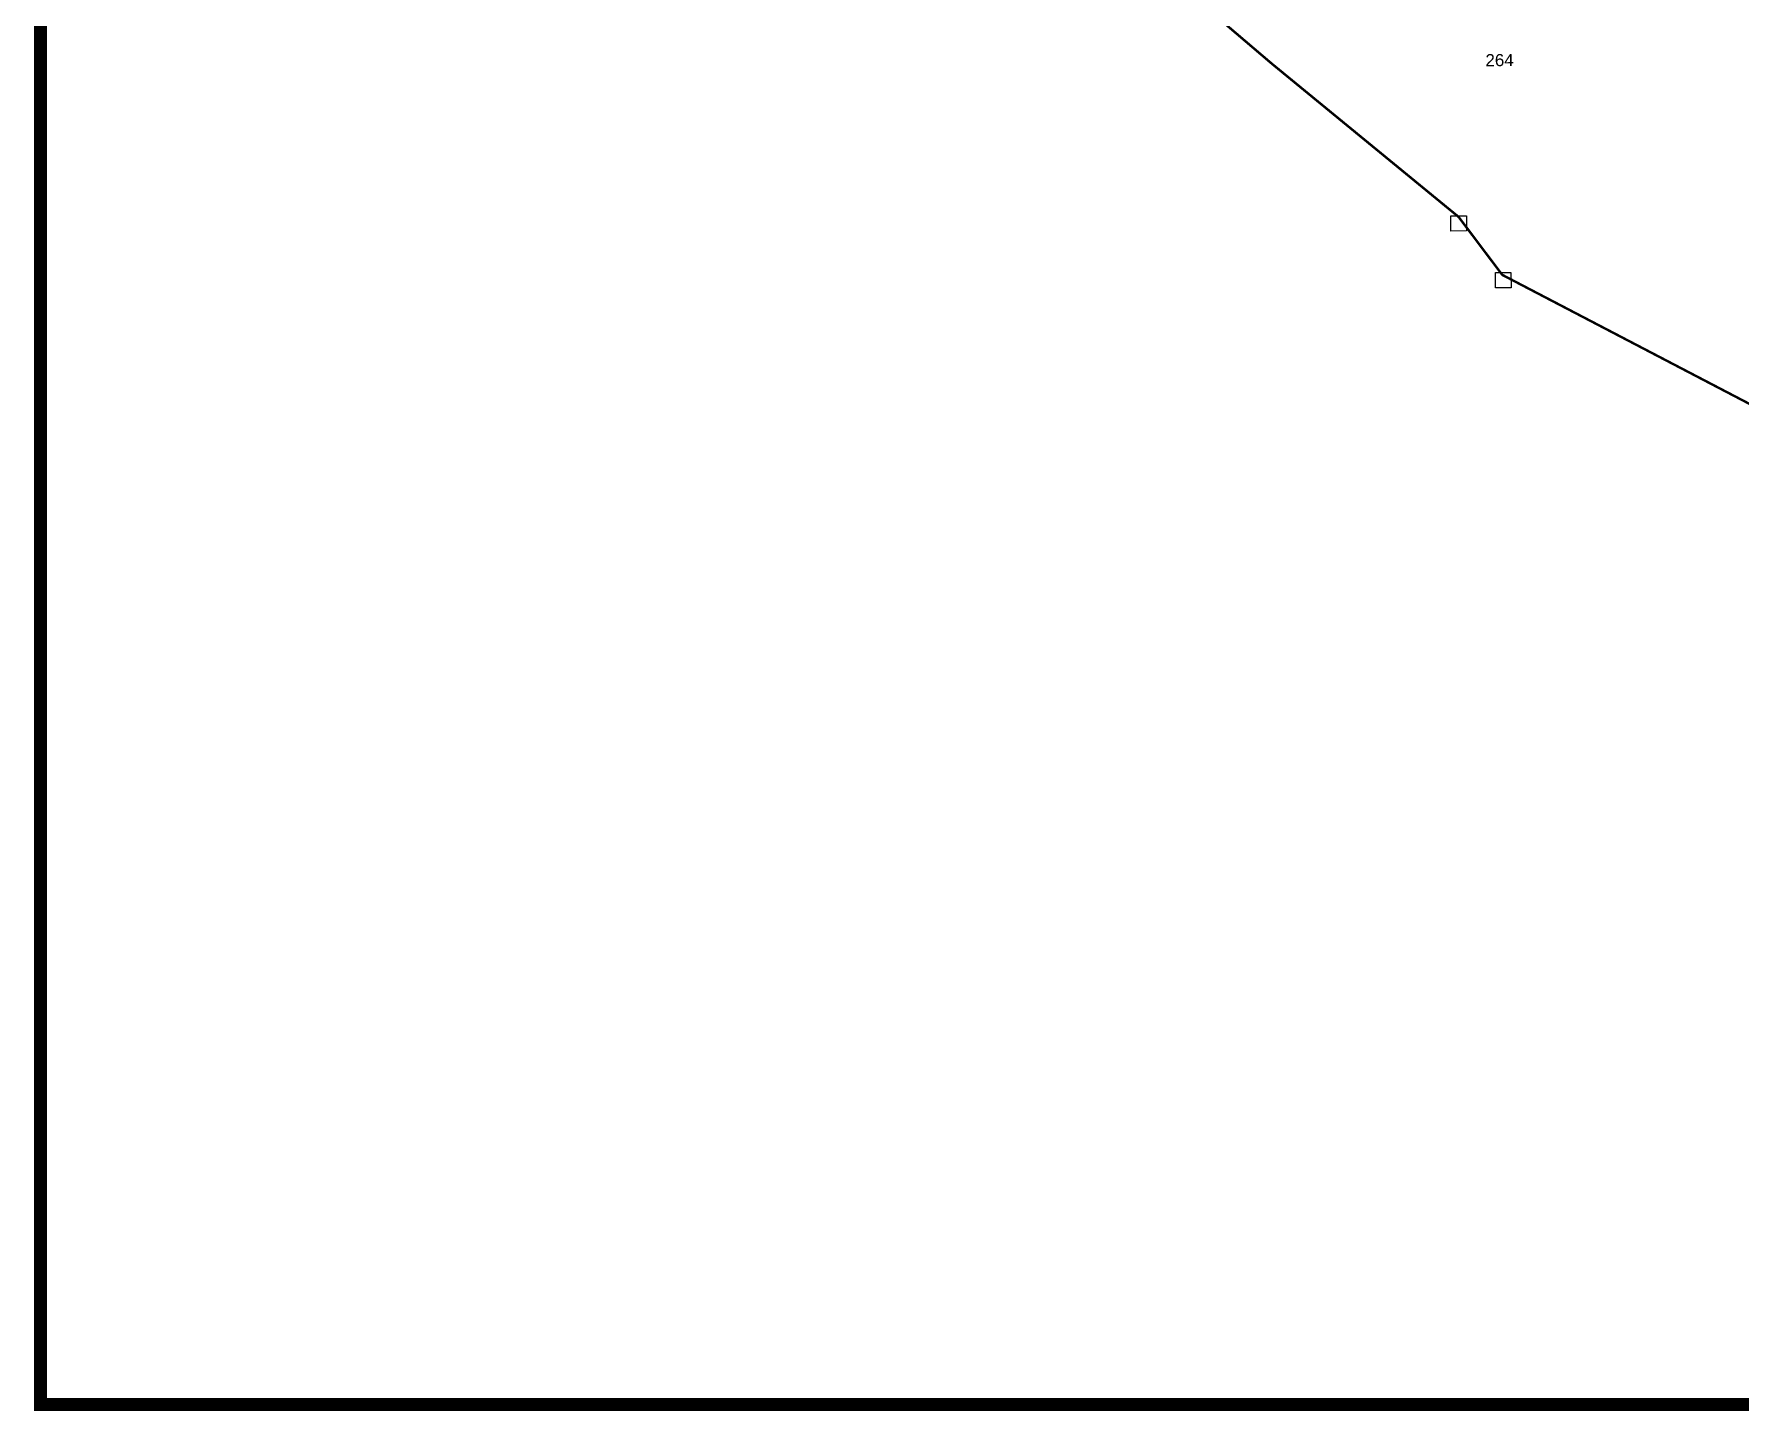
# Model space of a CAD drawing. Header units: inches. Extents: x 177226 to 184368, y 1611776 to 1619278.
# Drawn here: x 177226 to 179341, y 1611776 to 1613481 of the extents above; entities that cross this region are included whole.
import ezdxf
from ezdxf.enums import TextEntityAlignment as Align

# ---------------------------------------------------------------- set-up
doc = ezdxf.new("R2010")
doc.units = ezdxf.units.IN
doc.header["$MEASUREMENT"] = 0
for name, color, linetype in [('PAPER SIZE', 5, 'Continuous'), ('PLOT NO', 7, 'Continuous'), ('STREAM', 4, 'Continuous'), ('VILLAGE BOUNDARY', 5, 'Continuous'), ('VILLAGE BOUNDARY STONES', 1, 'Continuous')]:
    doc.layers.add(name, color=color, linetype=linetype)
doc.styles.get("Standard").update_dxf_attribs({"font": 'arial.ttf'})

msp = doc.modelspace()

# ---------------------------------------------------------------- linework, layer by layer
at = {"layer": 'PAPER SIZE', "color": 5, "const_width": 16}
msp.add_lwpolyline([(177233.8, 1617381.4), (184360.5, 1617381.4), (184360.5, 1611783.6), (177233.8, 1611783.6)], close=True, dxfattribs=at)
at = {"layer": 'STREAM'}
msp.add_spline([(177911.3, 1615701.7), (177943.3, 1615661.3), (177959.9, 1615638), (177977.4, 1615619.3), (178001.6, 1615582.9), (178012.2, 1615556.4), (178021.6, 1615547.9), (178033.5, 1615525), (178046.1, 1615511.6), (178080.6, 1615487.6), (178110.7, 1615471.1), (178158.8, 1615479.2), (178186.1, 1615492.1), (178226.4, 1615487), (178264.5, 1615482.4), (178294.8, 1615483.3), (178322.4, 1615503.9), (178355.2, 1615508.9), (178386, 1615504.1), (178402.3, 1615502.7), (178429.7, 1615501.9), (178450.3, 1615511.8), (178465.3, 1615511.2), (178480.8, 1615517.5), (178507.5, 1615514.6), (178525.3, 1615505.6), (178567.1, 1615493.7), (178600.2, 1615491.3), (178629.5, 1615486.5), (178654.5, 1615481.6), (178671, 1615478.4), (178686.5, 1615473.9), (178703, 1615472.4), (178717, 1615468.6), (178735.6, 1615467.4), (178766.8, 1615467.2), (178815.9, 1615488.8), (178846.8, 1615505.3), (178877.5, 1615527.5), (178891.5, 1615539.4), (178918.6, 1615559.2), (178937.8, 1615565.1), (178958.2, 1615590.1), (178966.1, 1615608.9), (178984.9, 1615625.2), (179003.3, 1615638.5), (179040.4, 1615648.3), (179083.8, 1615674.9), (179117.6, 1615694), (179135.9, 1615712.5), (179153.4, 1615748.5), (179160.8, 1615792), (179160.2, 1615806.9), (179151.8, 1615838.7), (179132.8, 1615862.2), (179128.6, 1615882.7), (179120.4, 1615893.4), (179117.9, 1615930.3), (179122.6, 1615961.5), (179129.9, 1615993.6), (179148.6, 1616009.5), (179162.5, 1616024), (179192.7, 1616041.8), (179213.7, 1616052.5), (179235.1, 1616066.8), (179282.3, 1616096.5), (179312.7, 1616114.6), (179334.9, 1616126.8), (179361.6, 1616135.3), (179387.3, 1616153), (179397.7, 1616160.4), (179405.8, 1616163.9), (179415, 1616171.3), (179434.2, 1616191.2), (179457.8, 1616202.7), (179484.4, 1616216.9), (179510.3, 1616221.7), (179530.7, 1616228.2), (179546.2, 1616227.3), (179577.6, 1616238.7), (179585.2, 1616250), (179584.9, 1616269.8), (179588.1, 1616294.3), (179625.2, 1616330), (179664, 1616358.5), (179694.1, 1616380), (179702, 1616387.3), (179728.9, 1616406.6), (179751.5, 1616411.1), (179763.6, 1616437.3), (179790.7, 1616446.5), (179829.3, 1616450.8), (179857.7, 1616455.1), (179881.1, 1616460.9), (179914.2, 1616475.2), (179945, 1616499), (179981.6, 1616519.9), (180007, 1616530.4), (180045.4, 1616549), (180057.9, 1616552.7), (180055.1, 1616580.5), (180055.2, 1616605.5), (180050.2, 1616638.7), (180047, 1616655.8), (180050.6, 1616661.7), (180073.7, 1616669.2), (180107.4, 1616673.8), (180144.8, 1616663.6), (180164.1, 1616656.2), (180191.8, 1616644.3), (180213.2, 1616635.9), (180231.7, 1616632.4), (180241.9, 1616615.9), (180248.1, 1616589.9), (180264.4, 1616561), (180271.1, 1616553.4), (180279.7, 1616533.2), (180305.6, 1616506.5), (180333.1, 1616489.1), (180341.3, 1616464.4), (180345.2, 1616432.5), (180348.9, 1616412), (180341.5, 1616389.4), (180330.9, 1616361.8), (180319.4, 1616332.4), (180309.2, 1616309), (180300.4, 1616280.9), (180282.4, 1616244.5), (180266.2, 1616219.1), (180244.8, 1616166.9), (180245.8, 1616145.7), (180238.4, 1616125.6), (180235.7, 1616076.9), (180234.7, 1616042.7), (180231.2, 1615999.5), (180230.2, 1615959.5), (180232, 1615933.3), (180231.3, 1615908.3), (180240.3, 1615870.8), (180247.9, 1615844.6), (180262.7, 1615818.7), (180273.2, 1615799.1), (180274.6, 1615775.8), (180252.9, 1615713.6), (180249.3, 1615678.2), (180264.2, 1615641.3), (180266.8, 1615612.6), (180267, 1615581.7), (180269.3, 1615551.3), (180275.2, 1615533.9), (180279.9, 1615509.7), (180281.3, 1615487.2), (180288.8, 1615472.9), (180310.8, 1615464.5), (180342.5, 1615453.5), (180362.7, 1615448.5), (180382.7, 1615435.6), (180414.6, 1615419.8), (180427.4, 1615395.2), (180438.4, 1615373.3), (180449.2, 1615354.4), (180464.6, 1615322.1), (180480.7, 1615296.3), (180492.3, 1615273.4), (180506.8, 1615253), (180520.8, 1615228.9), (180531.1, 1615216.3), (180542, 1615202.4), (180563.5, 1615187), (180587.2, 1615169.7), (180616.8, 1615141.6), (180627.3, 1615128.6), (180634.5, 1615105.9), (180667.5, 1615087.6), (180689.2, 1615069.6), (180727.8, 1615035.5), (180743.1, 1615015.1), (180763.1, 1614998.9), (180784.7, 1614987.8), (180802.8, 1614970.4), (180824.1, 1614937.1), (180854.6, 1614903.9), (180873.5, 1614874), (180899.7, 1614859.3), (180924.6, 1614847.7), (180968.8, 1614803.5), (181008.8, 1614739.9), (181022.8, 1614705), (181039.2, 1614619.5), (181040.8, 1614557.8), (181051.3, 1614481.7), (181060, 1614409.5), (181058.2, 1614369.1), (181063.4, 1614328.4), (181084.7, 1614264.2), (181085.1, 1614190.4), (181086.3, 1614132.4), (181097.4, 1614096.6), (181081.4, 1614046.9), (181030.5, 1613971.1), (181017.1, 1613902.1), (181025, 1613845.6), (181021.7, 1613763), (181026.2, 1613709.4), (181023.9, 1613673.9), (180992.9, 1613613.6), (180969.5, 1613557.2), (180924.3, 1613489), (180874.8, 1613455.3), (180841.6, 1613410.1), (180834.3, 1613373.3), (180820.6, 1613359.9), (180814.5, 1613338.1), (180792.1, 1613309.2), (180781.4, 1613281.6), (180770.2, 1613266.1), (180768.6, 1613247.1), (180753.8, 1613223.2), (180748.5, 1613188.2), (180742.9, 1613146.8), (180730.6, 1613116.7), (180727.8, 1613094), (180715.9, 1613055.1), (180709.6, 1612988.7), (180734.4, 1612958.4), (180747.6, 1612929), (180735.4, 1612871), (180723.9, 1612832.5), (180723.2, 1612812.5), (180718.4, 1612778.7), (180716.5, 1612732.1), (180710.9, 1612689.5), (180716.6, 1612646.6), (180725.2, 1612604.9), (180727.6, 1612562.6), (180726.6, 1612518.8), (180732.6, 1612490.4), (180730.3, 1612452.5)], degree=3, dxfattribs=at)
at = {"layer": 'VILLAGE BOUNDARY', "const_width": 3}
msp.add_lwpolyline([(181797.4, 1612664.8), (180900.3, 1612424), (180887, 1612423.6), (180762.6, 1612415), (180674.7, 1612525.7), (180341.4, 1612633.3), (179793.6, 1612846.8), (179428, 1612983.3), (179045.3, 1613183), (178991.2, 1613254.8), (178759.6, 1613444.7), (178598.2, 1613582.1)], dxfattribs=at)
at = {"layer": 'VILLAGE BOUNDARY STONES'}
for points in [[(178981.7, 1613256.2), (179001, 1613256.3), (179001.2, 1613237.4), (178981.8, 1613237.2)], [(179036.8, 1613185.9), (179056.1, 1613186), (179056.2, 1613167.1), (179036.9, 1613167)]]:
    msp.add_lwpolyline(points, close=True, dxfattribs=at)

# ---------------------------------------------------------------- texts
at = {"layer": 'PLOT NO'}
msp.add_text('264', height=15, rotation=0.3357, dxfattribs=at).set_placement((179042, 1613449), align=Align.MIDDLE_CENTER)

doc.saveas('drawing.dxf')
